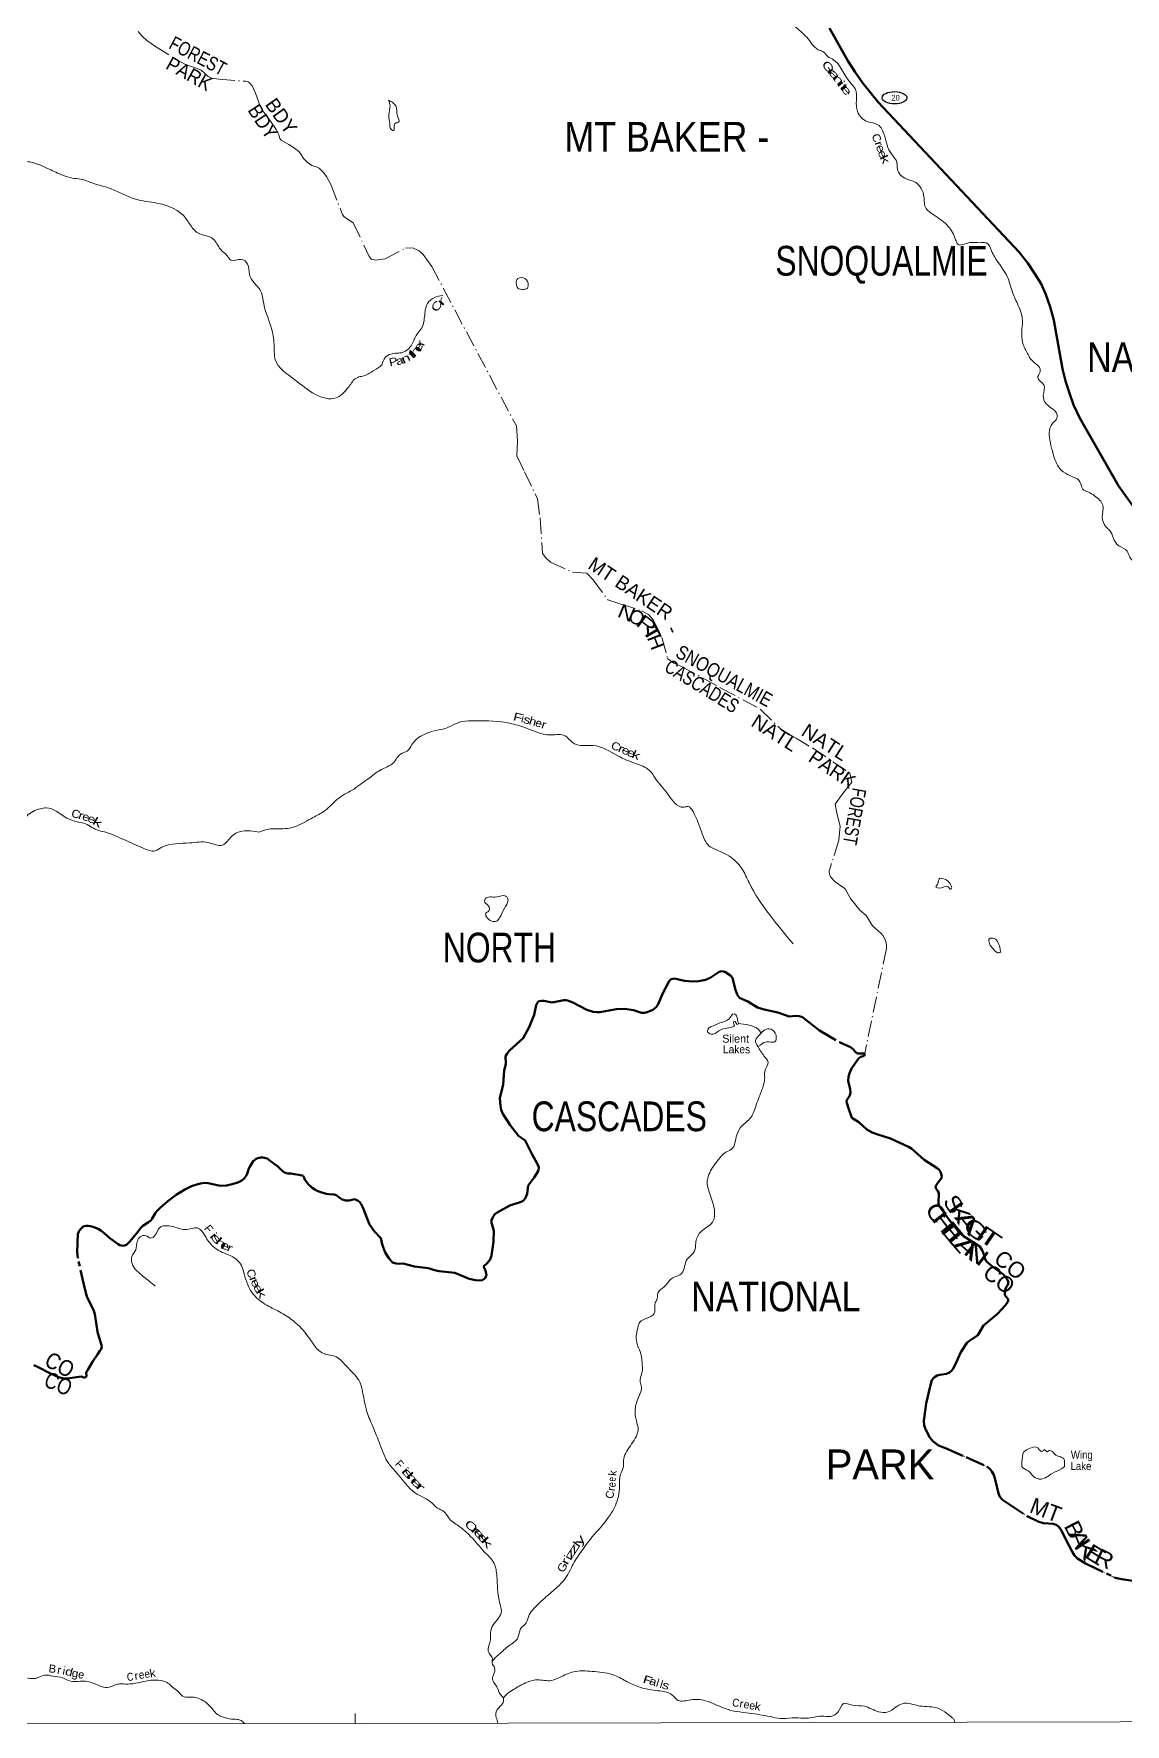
# Model space of a CAD drawing. Header units: feet. Extents: x -2 to 244583, y 367190 to 553316.
# Drawn here: x 22545 to 49805, y 367440 to 409692 of the extents above; entities that cross this region are included whole.
import ezdxf
from ezdxf.enums import TextEntityAlignment as Align

# ---------------------------------------------------------------- set-up
doc = ezdxf.new("R2010")
doc.units = ezdxf.units.FT
doc.header["$LTSCALE"] = 80
doc.linetypes.add('DOT_DASHED', pattern=[7.7, 5, -1.2, 0.3, -1.2])
doc.linetypes.add('LONG_DASH_SHORT_DASH', pattern=[9.9, 6, -1.2, 1.5, -1.2])
for name, color, linetype, lineweight in [('11', 7, 'LONG_DASH_SHORT_DASH', 60), ('17', 7, 'Continuous', 25), ('23', 7, 'Continuous', 70), ('39', 7, 'Continuous', 13), ('4', 7, 'Continuous', 13), ('41', 7, 'Continuous', 13), ('44', 7, 'DOT_DASHED', 13)]:
    doc.layers.add(name, color=color, linetype=linetype, lineweight=lineweight)
doc.layers.add('12', color=7, linetype='Continuous')

msp = doc.modelspace()

# ---------------------------------------------------------------- linework, layer by layer
at = {"layer": '11'}
for points in [[(35100.41, 381197.7), (35152.7, 381282.77), (35155.6, 381364.69), (35121.59, 381454.43), (34991.15, 381678.2), (34821.71, 382031.15), (34653.33, 382147.61), (34441.81, 382415.47), (34260.57, 382693.58), (34220.53, 382797.03), (34197.97, 382892.35), (34181.95, 383085.36), (34267.36, 383427.36), (34290.06, 383773.11), (34334.61, 383944.66), (34330.89, 384135.11), (34364.69, 384208.04), (34427.32, 384277.05), (34769.71, 384583.85), (34918.11, 384859.44), (35044.12, 385167.26), (35093.57, 385412.07), (35124.31, 385477.34), (35159.84, 385515.46), (35222.08, 385522.49), (35282.25, 385517.47), (35495.71, 385476.58), (35784.6, 385540.58), (35836.28, 385537.54), (35873.89, 385530.02), (36007.35, 385474.9), (36357.99, 385298.64), (36518.17, 385249.07), (36608.42, 385239.03), (36683.84, 385239.5), (37098.07, 385314.18), (37306.61, 385318.05), (37524.87, 385289.87), (37723.35, 385224.08), (37800.48, 385222.73), (37863.15, 385235.27), (38010.19, 385294.13), (38091.28, 385360.7), (38140.99, 385438.25), (38261.09, 385711.68), (38415.42, 386015.59), (38466.08, 386059.3), (38548.61, 386078.87), (38799.62, 386023.43), (38995.05, 386006.62), (39155.59, 386010.92), (39320.95, 386046.76), (39440.36, 386093.09), (39662.11, 386245.71), (39732.09, 386265), (39807.71, 386246.38), (39946.44, 386153.37), (39998.49, 386095.66), (40066.48, 385817.03), (40116.91, 385679.27), (40144.49, 385631.61), (40174.66, 385595.19), (40379.34, 385501.13), (40624.68, 385356.72), (40785.02, 385306.77), (41128.8, 385229.68), (41410.36, 385125.87), (41579.72, 385146.22), (41665.1, 385141.2), (41747.69, 385108.6), (41827.3, 385046.94), (42166.23, 384779.67), (42683.26, 384478.85), (42946.69, 384360.81), (43018.71, 384300.87), (43068.6, 384234.03), (43129.02, 384208.06), (43198.16, 384204.31), (43298.98, 384200.74)], [(43298.98, 384200.74), (43299.29, 384200.73), (43283.37, 384144.06), (43204.23, 384122.77), (43152.18, 384086.86), (42971.36, 383825.27), (42910.92, 383686.29), (42890.86, 383611.04), (42885.77, 383523.7), (42939.3, 383311.71), (42942.26, 383231.01), (42927.88, 383153.99), (42859.53, 383057.92), (42843.56, 383020.19), (42852.01, 382970.13), (42905.15, 382814.3), (42976.91, 382598.35), (43149.29, 382489.99), (43356.41, 382302.97), (43485.02, 382228.87), (43623.92, 382176.86), (43945.91, 382077.27), (44284, 381924.71)], [(24304.69, 379713.41), (24439.87, 379591.57), (24651.88, 379434.13), (24694.54, 379412), (24728.69, 379400.82), (24767.41, 379399.43), (24801.73, 379401.21), (24834.42, 379411.17), (24862.87, 379424.11), (24938.78, 379496.75), (25109.86, 379706.45), (25222.57, 379855.19), (25271.75, 379900.46), (25411.64, 379990.24), (25464.28, 380033), (25503.69, 380081.56), (25585.84, 380217.32), (25629.91, 380268.55), (25703.82, 380343.96), (25894.63, 380517.16), (26100.82, 380672.48), (26315.78, 380805.39), (26482.76, 380888.71), (26638.66, 380940.1), (26709.74, 380954.91), (26812.76, 380970.84), (26903.3, 380967.07), (27120.99, 380914.69), (27206.23, 380899.58), (27357.42, 380908.21), (27501.25, 380934.81), (27638.61, 380981.74), (27739.96, 381032.4), (27801.1, 381081.47), (27849.02, 381142.37), (27873.14, 381194.61), (27916.69, 381328.7), (27946, 381388.2), (27996.46, 381473.87), (28025.99, 381510.14), (28068, 381547.89), (28102.63, 381572.15), (28137.25, 381588.19), (28171.31, 381599.39), (28214.29, 381606), (28262.19, 381605.26), (28304.37, 381598.58), (28373.07, 381575.72), (28417.12, 381549.42), (28637.02, 381377.29), (28689.54, 381332.55), (28771.07, 381257.67), (28809.14, 381232.04), (28839.83, 381217.96), (28859.41, 381212.19), (28886.05, 381207.6), (28967.87, 381201.71), (29057.15, 381188.18), (29163.03, 381171.54), (29251.65, 381153.45), (29269.02, 381144.26), (29280.94, 381130.91), (29295.38, 381101.15), (29316.25, 381048.31), (29329.42, 381027.48), (29413.05, 380925.15), (29453.25, 380884.5), (29499.08, 380844.92), (29565.49, 380802.37), (29619.52, 380775.13), (29685.49, 380747.85), (29849.01, 380696.77), (29910.85, 380684.02), (30041.62, 380678.1), (30084.38, 380667.44), (30113.94, 380652.23), (30171.49, 380601.23), (30196.6, 380584.91), (30247.57, 380557.28), (30276.6, 380545.3), (30305.91, 380536.29), (30327.06, 380532.1), (30345.07, 380528.95), (30365.18, 380527.49), (30384.23, 380527.07), (30419.64, 380531.71), (30555.25, 380561.75)], [(44284, 381924.71), (44393.74, 381875.19), (44476.52, 381818.73), (44783.5, 381545.48)], [(44783.5, 381545.48), (45108, 381338.78), (45157.79, 381296.35), (45194.76, 381243.04), (45226.2, 381137.2), (45220.46, 381095.67), (45199.78, 381064.94), (45170.05, 381031.83), (45075.6, 380900.01), (45071.3, 380863.64), (45079.44, 380834.16), (45128.96, 380763.3), (45149.2, 380724.49), (45152.77, 380671.74), (45142.06, 380514.24), (45144.62, 380454.13), (45160.79, 380397.09), (45380.65, 380076.71), (45679.56, 379714.25), (45766.35, 379636.37), (45987.93, 379495.35), (46174.49, 379380.99), (46237.65, 379270.13), (46287.79, 379142.2), (46302.84, 379076.98), (46340.01, 379001.75), (46500.34, 378875.14), (46652.51, 378760.41)], [(31249.16, 379438.93), (31268.53, 379366.82), (31317.67, 379233.64), (31409.33, 379088.53), (31506.87, 378983.87), (31594.48, 378955.3), (31676.9, 378948.27), (31769.96, 378957.81), (32055.37, 378879.27), (32391.24, 378840.39), (32587.23, 378782.21), (32670.64, 378766.89), (33063.15, 378724.23), (33415.71, 378572.24), (33581.24, 378537.64), (33735.41, 378533.29), (33816.89, 378590.31), (33856.17, 378659.16), (33823.28, 378778.27), (33776.29, 378883.16), (33873, 378962.44), (33942.24, 379054.38), (33981.32, 379156.99), (34026.31, 379494.76), (34025.76, 379616.04), (34036.25, 379682.76), (34033.1, 379781.82), (33975.61, 379971.56), (33981.09, 380041.47), (34009.36, 380111.19), (34058.81, 380186.96), (34120.03, 380232.98), (34436.73, 380408.27), (34715.42, 380492.43), (34775.8, 380525.61), (34815.91, 380575.78), (34872.24, 380695.29), (34893.55, 380901.56), (35044.3, 381106.41), (35100.41, 381197.7)], [(30555.49, 380561.8), (30598.15, 380547.94), (30648.54, 380522.19), (30690.74, 380484.31), (30722.05, 380437.81), (30772.72, 380340.84), (30930.28, 379931.24), (31058.47, 379757.99), (31208.88, 379588.9), (31249.16, 379438.93)], [(22545.36, 376410.31), (22657.41, 376363.86), (22965.02, 376205.64), (23144.89, 376120.72), (23253.63, 376088.87), (23322.24, 376081.05), (23383.04, 376082.88), (23726.33, 376128.87), (23793.64, 376107.62), (23825.46, 376108.19), (23849.81, 376126.03), (23857.91, 376152.32), (23854.97, 376221.86), (23863.33, 376243.89), (23891.06, 376298.32), (24008.31, 376494.46), (24131.73, 376680.29), (24195.05, 376767.93), (24215.6, 376800.18), (24233.98, 376840.8), (24241.93, 376879.88), (24238.66, 376914.61), (24143.11, 377216.51), (24138.57, 377243.74), (24080.5, 377638.22), (24064.93, 377720.35), (24036.76, 377799.07), (23881.45, 378102.35), (23859.59, 378162.34), (23821.4, 378323.71), (23644.91, 379085.88), (23631.78, 379240.62), (23633.09, 379475.61), (23646.69, 379688.7), (23669.41, 379757.09), (23707.6, 379815.81), (23742.02, 379850.28), (23780.07, 379877.4), (23813.92, 379891.65), (23854.2, 379900.07), (23898.99, 379898.84), (23950.2, 379889.67), (24023.61, 379870.07), (24084.67, 379849.02), (24150.03, 379819.11), (24216.49, 379781.29), (24304.69, 379713.41)], [(46652.51, 378760.41), (46764.14, 378676.25), (46865.65, 378546.44), (46890.42, 378476.72), (46878.18, 378421.01), (46828.33, 378343.02), (46801.72, 378254.2), (46796.72, 378179.15), (46816.76, 378136.3), (46890.31, 378054.26), (46876.93, 377998.34), (46820.17, 377912.44), (46612.85, 377697.23), (46268.35, 377408.61), (46127.9, 377163.38), (45914.19, 377020.9), (45860.36, 376978.64), (45699.09, 376736.92), (45552.98, 376402.73), (45500.61, 376315.15), (45468.02, 376270), (45416.25, 376230.29), (45340.16, 376199.76), (45175.86, 376172.58), (45107.02, 376152.1), (45044.34, 376114.48), (45006.74, 376079.36), (44980.32, 376036.25), (44926.59, 375843.98), (44835.32, 375455.46), (44774.59, 375022.61), (44786.12, 374902.89), (44830.22, 374794.46), (44926.51, 374601.87), (44999.35, 374512.25), (45144.62, 374408.72), (45313.57, 374341.89), (45836.34, 374113.87), (46351.05, 373879.75), (46424.41, 373822.99), (46479.02, 373755.02), (46522.18, 373674.99), (46567.03, 373522.97), (46641.28, 373201.92), (46671.35, 373121.87), (46739.04, 373049.13), (46868.84, 372966.47), (47359.7, 372639.26), (47650.31, 372498.52), (47766.98, 372461.24), (48005.68, 372446.17), (48084.01, 372423.27), (48145.55, 372372.03), (48211.87, 372280.28), (48324.94, 372055.51), (48488.14, 371740.93), (48541.53, 371654.42), (48618.29, 371579.83), (48817.03, 371457.44), (49554.74, 371101.05), (49678.44, 371071.2), (49776.21, 371056.15), (49993.94, 371020.2)]]:
    msp.add_lwpolyline(points, dxfattribs=at)
at = {"layer": '17'}
msp.add_ellipse((44044.69, 408092.63), major_axis=(309.24, -1), ratio=0.500121, dxfattribs=at)
at = {"layer": '23'}
msp.add_lwpolyline([(42416.44, 409833.57), (42882.03, 409018.15), (43060.29, 408731.5), (43252.79, 408462.28), (43637.74, 407979.9), (47157.69, 404232.26), (47377.35, 403960.86), (47549.16, 403693.28), (47703.08, 403442.95), (47823.56, 403175.06), (47930.65, 402871.45), (48022.63, 402538.15), (48240.63, 401320.8), (48325.54, 400980.61), (48416.2, 400707.24), (48517.41, 400418.04), (48670.84, 400081.54), (49637.66, 398390.07), (50248.96, 397543.98)], dxfattribs=at)
at = {"layer": '39'}
for points in [[(7889.78, 413453.14), (8272.73, 413284.91), (8737.69, 413029.73), (9179.66, 413019.25), (9419.85, 413019.96), (9609.92, 413089.67), (9881.62, 412934.58), (10079, 412850.64), (10302.64, 412770.6), (10543.81, 412565.14), (10829.35, 411951.16), (10995.83, 411742.07), (11134.24, 411571.54), (11293.15, 411463.55), (11566.34, 411203.35), (11830.06, 411066.5), (11883.95, 410946.95), (12097.24, 410814.41), (12308.43, 410667.74), (12414.6, 410507.49), (12638.15, 410411.27), (12770.96, 410331.72), (13123.01, 410099.39), (13312.17, 409987.2), (13571.2, 409718.99), (13902, 409274.55), (14066.73, 409120.04), (14237.95, 409052.41), (14721.67, 408916.38), (15040.04, 408811.57), (15277.69, 408707.19), (15530.48, 408404.66), (15683.35, 408298.72), (16435.76, 408211.77), (16723.94, 408123.29), (17044.94, 408139.73), (17213.97, 408037.75), (17308, 407871.5), (17533.78, 407817.73), (17735.51, 407796.42), (17958.34, 407554.68), (18198.28, 407506.89), (18345.67, 407516.19), (18583.18, 407385.55), (18754.99, 407435.14), (19122.14, 407396.77), (19279.49, 407381.76), (19424, 407219.28), (19861.3, 407083.5), (20248.8, 407079.38), (20413.92, 407001.67), (20508.61, 406966.8), (20780.83, 406916.81), (21311.06, 406796.7), (21574.53, 406611.33), (22053.96, 406422.78), (22322.77, 406496.1), (22478.1, 406481.11), (22967.6, 406288.45), (23134.73, 406210.74), (23561.96, 406079.06), (23761.64, 406051.7), (23898.63, 406000.43), (24476.97, 405815.37), (25081.21, 405561.46), (25272.72, 405515.95), (25551.03, 405471.99), (26276.05, 405154.77), (26436.44, 404939.64), (26643.21, 404716.19), (27017.89, 404570.64), (27212.32, 404300.77), (27377.02, 404140.19), (27469.33, 404032.57), (27725.76, 404053.41), (27886.64, 403935.3), (27935.78, 403672.28), (28039.77, 403479.7), (28208.26, 403270.6), (28287.35, 402942.73), (28507.84, 402236.13), (28550.14, 401815.48), (28573.05, 401554.62), (29064.99, 401044.62), (29577.84, 400680.04), (30098.13, 400590.3), (30374.04, 400822.93), (30545.27, 401052.74)], [(39090.01, 413484.81), (39214.44, 413203.14), (39345.77, 412959.52), (39414.78, 412758.87), (39565.72, 412676.76), (39757.14, 412600.36), (39912.92, 412378.77), (40318.29, 412025.73), (40398.77, 411748.19), (40450.36, 411636.6), (40506.13, 411539.13), (40539.88, 411235.72), (40806.93, 411021.27), (40999.27, 410817.55), (41185.43, 410601.76), (41349.52, 410173.97), (41591.38, 409852.63), (41884.08, 409565.21), (42182.84, 409275.71), (42255.43, 409252.87), (42349.56, 409149), (42486.32, 409064.99), (42942.1, 408464.97), (43062.12, 408316.43), (43091.97, 408029.22), (43119.84, 407748.09), (43362.34, 407499.49), (43630.55, 407418.4), (43790.03, 407156.36), (43965.9, 406688.05), (44105.58, 406474.68), (44118.28, 406308.86), (44338.57, 406064.49), (44507.95, 406010.52), (44771.87, 405668.77), (44817.68, 405357.18), (45032.31, 405159.34), (45387.76, 404879.46), (45570.88, 404546.49), (45622.46, 404432.89), (45913.97, 404472.85), (46170.75, 404470.67), (46332.5, 404469.3), (46468.25, 404270.1), (46547.75, 404111.8), (46870.81, 403595.77), (46979.18, 403269.5), (47113.82, 402943), (47235.99, 402576.19), (47220.29, 402168.12), (47260.65, 401927.29), (47381.78, 401673.66), (47465.54, 401539.58), (47685.72, 401283.08), (47664.85, 401208.49), (47623.44, 401097.69), (47771.52, 400920.62), (47761.14, 400658.01), (47836.09, 400441.14), (48104.67, 400170.09), (48101.87, 400081.2), (47987.5, 399950.81), (47936.84, 399474.33), (48005.19, 399196.89), (48167.81, 398831.76), (48616.44, 398571.31)], [(31404.89, 408035.49), (31444.04, 407887.64), (31409.77, 407667.66), (31428.56, 407503.81), (31437.98, 407424.92), (31447.35, 407339.97), (31535.78, 407278.59), (31548.78, 407377.5), (31575.75, 407456.09), (31654.85, 407483.71), (31625.89, 407641.58), (31589.63, 407888.43), (31509.48, 407971.96), (31406.11, 408032.1)], [(34873.98, 403325.8), (34891.3, 403457), (34767.13, 403593.45), (34608.98, 403544.27), (34597.87, 403429.18), (34635.49, 403337.92), (34776.74, 403304.39), (34873.98, 403325.8)], [(32761.5, 403151.75), (32546.67, 403094.97), (32381.67, 402954.92), (32303.88, 402614.06), (32216.3, 402309.65), (32110.02, 402179.2), (31990.55, 401927.61), (31764.39, 401731.49), (31460.71, 401687.59), (31318.41, 401599.88), (31233.94, 401420.75), (31038.58, 401276.9), (30788.69, 401141.61), (30667.13, 401114.35), (30545.27, 401052.74)], [(48616.42, 398569.29), (48688.26, 398459.55), (48749.61, 398307.47), (48876.41, 398239.71), (49043.41, 398145.33), (49245.55, 397907.18), (49234.85, 397608.18), (49329.77, 397362.86), (49420.01, 397277.22), (49505.36, 397094.62), (49645.18, 396897.41), (49856.31, 396762.24), (49921.71, 396610.12), (50186.43, 396359.31), (50223.44, 395966.96), (50242.72, 395627.3), (50363.4, 395553.52), (50459.21, 395411.25), (50483.68, 395202.9), (50780.39, 394911.4), (50976.29, 394653.09), (51157.96, 394384.8), (51272.21, 394270.66), (51457.61, 394198.36), (52110.2, 393907.88), (52621.91, 393693.37), (52770.98, 393397.06), (52838.25, 392996.37), (52800.87, 392651.12), (52793.33, 392251.06), (52868.2, 392026.11), (53078.77, 391826.28), (53306.28, 391482.83), (53489, 391335.78), (54149.54, 391029.07), (54289.97, 390902.58), (54406.16, 390545.93), (54445.93, 390468.8), (54641.6, 390416.62), (54907.2, 390266.85), (55069.82, 390134.11), (55166.43, 389850.37), (55189.8, 389516.74), (55229.2, 389397.17), (55350.93, 389212.25), (55527.7, 388847), (55560.5, 388666.86), (55625.42, 388460.19), (55645.23, 388181.14), (55873.35, 387676.02), (55995.46, 387303.15), (56069.88, 387025.67), (56174.65, 386751.96), (56205.91, 386394.01), (56274.58, 385922.57), (56235.19, 385579.37), (56310, 385346.34), (56431.87, 385177.57), (56627.17, 384850.56), (56657.72, 384644.18), (56746.39, 384378.7), (56839.69, 384179.86), (57141.75, 383805.46), (57318.72, 383694.84), (57367.32, 383472.13), (57384.03, 383069.85), (57435.67, 382962.3), (57568.96, 382712.61), (57646.35, 382544.22), (57817.54, 382465.98), (57994.05, 382302.81), (58160.75, 382174.09), (58175.93, 381828.39), (58281.91, 381692.1), (58497.7, 381395.23), (58612.08, 381295.23), (58776.9, 381182.69), (58876.07, 380961.58), (58965.52, 380785), (59091.64, 380640.45), (59170.31, 380387.18), (59388.74, 380161.02), (59734.66, 379947.91), (59842.31, 379771.19), (59962.05, 379590.32), (60006.54, 379359.56), (59976.12, 379117.32), (60009.49, 379001.85), (60261.37, 378902.71), (60582.24, 378831.28), (60668.69, 378773.96)], [(2.74, 397028.65), (166.22, 397025.82), (326.73, 396834.95), (621.92, 396534.21), (859.48, 396413.67), (961.48, 396227.16), (1252.95, 395989.09), (1523.32, 395971.46), (2093.02, 395673.26), (2717.55, 395441.47), (2835.16, 395549.98), (2917.09, 395790.06), (3122.59, 395851.56), (3425.63, 395773.15), (3857.57, 395774.84), (4335.74, 395737.88), (4642.58, 395748.34), (4984.5, 395912.22), (5398.43, 395944.33), (5612.52, 395973.49), (6461.55, 395835.48), (6828.47, 395750.61), (7218.82, 395509.99), (7953.05, 395016.86), (8225.35, 394981.02), (8421, 394955.7), (8677.25, 394940.16), (9027.83, 394816.99), (10005.91, 394654.02), (10562.36, 394529.72), (10691.62, 394547.21), (10875.58, 394604.82), (11075.24, 394573.42), (11271.01, 394572.36), (11433.02, 394680.62), (11521.84, 394682.16), (11678.54, 394535.78), (11831.28, 394405.59), (12199.89, 394256.04), (12562.39, 394096.42), (12905.09, 394011.68), (13421.68, 393990.69), (13793.04, 393986.65), (14038.8, 393892.34), (14405.62, 393787.26), (14673.69, 393713.04), (15064.79, 393621.98), (15381.43, 393573.77), (15512.99, 393647.84), (15533.79, 393366.78), (15946.27, 393111.89), (16435.39, 392844.45), (16810.21, 392725.18), (17080.21, 392634.78), (17277.69, 392571.05), (17558.33, 392587.72), (17833, 392622.61), (18357.13, 392494.44), (18574.45, 392363.9), (18768.5, 392421.46), (18953.72, 392327.48), (19206.93, 392107.82), (19312.99, 391925.33), (19804.46, 391724.58), (20240.45, 391728.27), (20338.71, 391602.42), (20557.36, 391332.41), (20635.55, 391226.89), (20869.19, 391130.62), (21228.99, 390833.57), (21486.95, 390755.36), (21655.78, 390614.98), (22250.25, 390023.57), (22367.9, 390140.16), (22707.9, 390322.25), (22853.34, 390345.71), (23368.74, 390088.24), (23622.6, 389997.92), (23796, 389960.6), (24118.1, 389795.13), (24311.6, 389741.53), (24831.28, 389532.54), (25272.34, 389340.15), (25576.76, 389269.77), (25746.74, 389357.78), (26443.62, 389467.18), (26899.82, 389476.83), (27256.74, 389412.24), (27500.09, 389641.33), (27621.62, 389725.56), (28162.6, 389738.79)], [(41510.81, 386945.18), (41122.66, 387417.3), (40920.69, 387675.66), (40410.06, 388478.23), (40227.09, 388827.36), (40087.04, 388998.3), (39688.93, 389256.31), (39407.07, 389396.12), (39237.81, 389694.62), (39012.19, 390254.28), (38893.94, 390374.51), (38780.59, 390361.33), (38383.09, 390688.04), (38065.07, 391086.82), (37915.16, 391286.14), (37580.94, 391450.64), (37133.75, 391644.4), (36515.25, 391902.25), (36201.86, 391904.91), (36004.32, 391975.3), (35817.75, 392144.61), (35462.08, 392167.84), (34736, 392378.11), (34336.5, 392476.48), (33485.64, 392522.1), (33157.71, 392480.42), (32918.11, 392365.25), (32488.48, 392253.71), (31990.23, 391926.52), (31867.49, 391763.88), (31707.1, 391688.45), (31535.43, 391479.74), (31183.87, 391278.62), (30917.26, 391080.82), (30732.18, 390957.1), (30544.74, 390815.42)], [(28162.6, 389738.79), (28451.62, 389818.07), (28665.57, 389818.93), (29079.64, 389879.34), (29516.73, 390103.34), (29808.19, 390267.5), (30163.01, 390586.94), (30357.39, 390711.2), (30544.74, 390815.42)], [(45174.82, 388585.29), (45358.35, 388531.19), (45452.34, 388411.17), (45467.84, 388334.24), (45451.49, 388314.17), (45381.22, 388371.35), (45221.25, 388344.42), (45073.9, 388373.96), (45129.18, 388452.31), (45135.72, 388506.81), (45174.82, 388585.29)], [(34206.3, 387648.19), (34328.74, 387879.15), (34381.09, 388084.83), (34333.04, 388139.8), (34108.4, 388117.46), (33818.8, 388065.36), (33804.15, 388008.9), (33888.21, 387909.17), (33927.78, 387809.81), (33903.08, 387759.5), (33835.95, 387713.59), (33851.33, 387622.52), (33987.88, 387514.26), (34080.8, 387503.36), (34149.98, 387553.3), (34206.3, 387648.19)], [(46697.42, 386735.43), (46674.18, 386852.84), (46498.3, 387088.75), (46417.29, 387073.27), (46414.21, 386952.04), (46516.09, 386809.72), (46620.48, 386723.96), (46697.42, 386735.43)], [(40136.94, 384984.51), (40121.47, 385065.47), (40079.91, 385168.89), (40023.51, 385193.62), (39937.78, 385101.39), (39683.87, 384968.15), (39464.68, 384875.03), (39417.99, 384853.2), (39376.62, 384746.44), (39507.51, 384684.71), (39611.1, 384738.39), (39810.07, 384831.68), (40002.49, 384870.46), (40043.21, 384902.45), (40019.67, 384985.51), (40052.25, 385011.5), (40102.18, 384940.35), (40140.54, 384933.96), (40136.94, 384984.51)], [(40140.23, 384955.03), (40411.31, 384913.47), (40648.92, 384800.31), (40710.91, 384715.12)], [(40633.14, 384382.13), (40571.75, 384530.17), (40680.23, 384680.81), (40808.63, 384796.93), (40960.41, 384811.81), (41084.44, 384659.19), (41054.71, 384495.76), (40911.14, 384494.96), (40742.95, 384453.95), (40685.94, 384407.95), (40633.14, 384382.13)], [(40634.83, 384382.96), (40782.73, 384146.44), (40884.49, 383989.98), (40801.55, 383754.24), (40802.25, 383602.68), (40768.14, 383400.88), (40664.62, 383122.89), (40590.05, 382919.42), (40453.86, 382605.32), (40233.65, 382395), (40104.29, 382169.77), (39971.76, 381811.19), (39827.54, 381735.62), (39646.01, 381555.29), (39428.78, 381223.69), (39368.49, 381034.25), (39432.25, 380694.21), (39543.97, 380289.09), (39496.84, 379986.37), (39189.29, 379730.31), (39079.79, 379462.47), (39051.77, 379264.67), (38866, 379062.14), (38731.53, 378713.68), (38479.61, 378576.38), (38281.6, 378361.83), (38130.68, 378213.57), (38117.35, 378076.27), (38065.89, 377971.62), (38043.36, 377707.09), (37868.46, 377591.36), (37683.57, 377489.87), (37629.77, 377348.87), (37596.64, 377027.84), (37716.76, 376659.03), (37737.47, 376483.04), (37735.11, 376212.27), (37688.74, 375996.43), (37721.95, 375862.78), (37655.22, 375630.95), (37567.43, 375302.3), (37595.32, 375023.19), (37641.95, 374804.54), (37569.29, 374588.93), (37329.44, 374213.07), (37275.3, 374033.68), (37265.58, 373845.82), (37199.49, 373686.74), (37176.64, 373385.83), (37071.37, 372907.78), (36927.57, 372648.32), (36486.14, 372112.5), (36207.89, 371738.99), (35994.64, 371399.28), (35883.52, 371177.93), (35397.86, 370670.79), (35161.46, 370458.59), (35036.98, 370328.29), (34920.39, 370175.7), (34843.8, 369972.24), (34705.03, 369825.9), (34634.3, 369598.15), (34412.15, 369397.95), (34167.68, 369187.84), (34071.91, 369103.78), (33995.26, 369010.19)], [(25578.71, 378389.55), (25287.23, 378625.59), (24998.26, 378958.64), (24993.05, 379128.45), (25090.79, 379299.73), (25130.18, 379505.68), (25197.36, 379620.52), (25348.88, 379650.02), (25461.61, 379590.79), (25554.68, 379634.75), (25686.94, 379848.28), (26008.02, 379880.9), (26320.49, 379806.43), (26498.25, 379833.76), (26621.41, 379843.2), (26846.28, 379605.5), (27062.95, 379343.58), (27445.48, 379153.53), (27684.8, 378980.43), (27818.24, 378623.97), (28072.12, 378135.47), (28409.97, 377889.07), (28770.29, 377697.12), (29075.99, 377479.19), (29441.27, 377068.92), (29645.76, 376792.92), (29748.33, 376719.6), (30062.77, 376635.02), (30203.62, 376549.36), (30308.04, 376441.67), (30563.06, 376171.75)], [(30563.06, 376171.75), (30688.55, 375991.2), (30743.59, 375810.88), (30866.08, 375250.07), (31012.47, 374879.02), (31190.59, 374436.96), (31408.82, 373956.17), (31604.97, 373726.15), (32079.74, 373216.91), (32494.07, 372964.83), (32628.46, 372840.42), (32787.48, 372758.24), (32901.38, 372603.69), (33152.32, 372395.43), (33455.36, 372134.19), (33795.74, 371749.37), (34043.91, 371456.26), (34109.88, 371138.43), (34177.1, 370499.28), (34219.13, 370218.02), (33993.75, 369878.42), (33953.5, 369668.59), (33944.05, 369513.07), (33897.37, 369260.86), (33998.82, 369070.04), (33991.84, 368965.02), (34055.55, 368851.31), (34029.76, 368675.72), (33998.64, 368585.04), (34114.04, 368369.86), (34195.36, 368189.31), (34273.3, 368083.57), (34251.95, 367954.42), (34137.58, 367824.03), (34081.63, 367668.9), (34097.28, 367608.15), (34139.37, 367465.74)], [(47991.78, 374253.89), (47905.03, 374276.86), (47846.17, 374251.09), (47802.06, 374293.9), (47722.89, 374258.2), (47624.56, 374343.91), (47436.49, 374341.46), (47273.88, 374243.82), (47227.18, 373989.6), (47226.25, 373882.5), (47380.99, 373774.08), (47523.24, 373623.33), (47706.75, 373567.21), (47978.91, 373706.36), (48216.51, 373823.57), (48291.79, 373877.49)], [(47991.78, 374253.89), (48108.11, 374145.8), (48216.97, 374108.5), (48281.25, 374059.46), (48290.67, 373980.57), (48291.79, 373877.49)], [(16729.33, 372976.3), (17007.78, 372556.4), (17300.58, 372180.88), (17578.69, 371694.28), (17531.26, 371494.44), (17572.45, 371255.71), (17662.17, 371034.91), (17784.03, 370783.62), (17849.8, 370617.52), (18219.79, 370340.62), (18616.26, 370112.09), (19096.67, 369717.37), (19253.77, 369651.83), (19465.31, 369573.88), (19640.8, 369552.71), (19881.07, 369569.6), (20101.54, 369663.4), (20291.19, 369648.22), (20556.84, 369495.18), (20783.44, 369200.87), (20984.77, 369100.74), (21109.41, 369001.02), (21303.3, 369026.25), (21462.52, 368980.91), (21563.08, 368909.62), (21742.26, 368817.7), (22084.76, 368694.56), (22655.49, 368602.53), (22819.3, 368666.32), (23016.97, 368640.99), (23273.08, 368597.15), (23464.39, 368511.22), (23704.6, 368515.98), (24041.38, 368459.58), (24426.4, 368362.49), (24632.65, 368438.17), (24735.63, 368445.7), (24953.61, 368444.51), (25478.85, 368538.68), (25658.49, 368539.72), (25856.03, 368488.12), (25924.44, 368445.3), (26038.94, 368337.55), (26175.67, 368233.73), (26255.95, 368142.34), (26445.56, 368119.07), (26641.19, 368089.71), (26942.96, 367894.04), (27163.82, 367662.42), (27284.67, 367613.25), (27480.22, 367567.72), (27621.48, 367560.89), (27720.23, 367532.06), (27810.39, 367455.69)], [(34271.95, 368087.44), (34342.83, 368173.91), (34487.32, 368279.79), (34784.02, 368451.06), (35124.56, 368547.19), (35474.21, 368530.08), (35721.76, 368629.02), (36076.73, 368757.36), (36555.91, 368753.29), (37056.55, 368660.12), (37364.53, 368501.9), (38068.29, 368281.72), (38491.91, 368166.98), (38638.36, 368034.38), (38960.01, 368051.86), (39313.63, 368026.63), (39885.95, 367805.54), (40477.54, 367707.56), (41004.47, 367614.17), (41248.81, 367577.74), (41562.41, 367599.33), (41847.4, 367586.8), (42219.92, 367640.22), (42456.44, 367634.17), (42635.36, 367747.84), (42772.64, 367954.82), (42992.72, 367918.6), (43293.75, 367889.77), (43642.33, 367749.4), (43882.93, 367747.35), (44236.55, 367952.5), (44676.83, 367894.19), (45127.25, 367837.83), (45350.54, 367706.6), (45485.11, 367602.39), (45533.16, 367547.42), (45552.48, 367487.77)]]:
    msp.add_spline(points, degree=3, dxfattribs=at)
at = {"layer": '4'}
for p, q in [((30572.99, 367710.56), (30573.5, 367460.56)), ((30572.99, 367710.56), (30573.5, 367460.56)), ((30572.99, 367710.56), (30573.5, 367460.56)), ((30572.99, 367710.56), (30573.5, 367460.56)), ((30572.99, 367710.56), (30573.5, 367460.56)), ((30572.99, 367710.56), (30573.5, 367460.56)), ((30572.99, 367710.56), (30573.5, 367460.56)), ((30823.51, 367461.08), (30569.87, 367460.56)), ((30823.51, 367461.08), (30569.87, 367460.56)), ((30823.51, 367461.08), (30569.87, 367460.56)), ((30823.51, 367461.08), (30569.87, 367460.56)), ((30823.51, 367461.08), (30569.87, 367460.56)), ((30823.51, 367461.08), (30569.87, 367460.56)), ((30823.51, 367461.08), (30569.87, 367460.56))]:
    msp.add_line(p, q, dxfattribs=at)
msp.add_lwpolyline([(0, 551604.47), (30320.18, 551625.32), (60640.31, 551687.89), (90960.33, 551792.15), (121280.18, 551938.12), (151599.79, 552125.8), (181919.11, 552355.19), (212238.1, 552626.27), (242556.67, 552939.07), (244583.23, 368785.28), (214011.34, 368469.87), (183439.05, 368196.52), (152869.71, 367965.22), (122293.47, 367775.98), (91720.3, 367628.78), (61146.96, 367523.65), (30573.51, 367460.56), (0, 367439.54)], close=True, dxfattribs=at)
at = {"layer": '44'}
for points in [[(25148.17, 409746.56), (25242.16, 409641.5), (25364.93, 409528.4), (25582.4, 409376.57), (26018.22, 409101.8)], [(26018.22, 409101.8), (26314.11, 408935.71), (26628.25, 408822.76), (26725.82, 408780.3), (26902.52, 408622.07), (26980.71, 408581.89), (27163.74, 408556.11), (27832.49, 408506.11), (27898.15, 408491.92), (27942.8, 408460.7), (27998.78, 408387.63), (28082.45, 408205.43), (28197.35, 407881.5), (28269.53, 407763.1), (28442.83, 407535.39), (28594.51, 407297.45), (28663.67, 407170.93), (28691.22, 407072.64), (28725.88, 407032.48), (28917.65, 406925.19), (29057.29, 406833.99), (29166.84, 406750.18), (29221.44, 406676.05), (29280.65, 406577.57), (29311.81, 406541.6), (29372.4, 406486.5), (29491.51, 406402.55), (29625.68, 406354.6), (29671.56, 406330.74), (29770.65, 406233.53), (29859.1, 406125.33), (29917.99, 406020.16), (29968.56, 405907.98), (30256.69, 405176.03), (30292.44, 405125.36), (30406.38, 405045.69), (30521.74, 404967.63)], [(30521.74, 404967.63), (30922.6, 404124.95), (30980.76, 404057.25), (31086.15, 404032.45), (31317.62, 404070.17), (31825.09, 404331.73), (32010.53, 404345.51), (32170.9, 404267.13), (32273.63, 404174.75), (32484.02, 403877.28), (34598.8, 399889.69), (34622.69, 399512.44), (34609.11, 399139.1), (34803.69, 398746.3), (35123.3, 398071.33), (35191.69, 397593.75), (35253.1, 396698.85), (35334.78, 396597.21), (35454.51, 396488.52), (35999.48, 396234.54), (36357.41, 396214.06), (36514.78, 396047.45), (36880.81, 395546.85), (37181.17, 395444.17), (37727.56, 395271.98), (37898.18, 395181.31), (38026.91, 395039.29), (38232.25, 394602.54), (38373.83, 394077.25), (38531.03, 393964.63), (38708.18, 393888.85), (39709.03, 393338.32), (40684.7, 392814.86), (41204.67, 392311.17), (41570.46, 392093.64), (41994.76, 391842.99), (42925.53, 391214.36), (42975.25, 390984.07), (42750.84, 390701.48), (42563.75, 390433.83), (42607.19, 390209.78), (42688.87, 389887.46), (42652.2, 389539.12), (42413.09, 388765.77), (42418.8, 388688.81), (42443.69, 388621.22), (42554.62, 388500.49), (42807.75, 388324.09), (42947.05, 388077.67), (43174.07, 387787.84), (43333.25, 387654.8), (43497.62, 387393.88), (43707.61, 387205.33), (43755.46, 387150.41), (43823.16, 387009.66), (43842.72, 386917.16), (43843.37, 386830.23), (43299.29, 384200.73)], [(43294.95, 384200.88), (43299.29, 384200.73), (43283.37, 384144.06), (43204.23, 384122.77), (43152.18, 384086.86), (42971.36, 383825.27), (42910.92, 383686.29), (42890.86, 383611.04), (42885.77, 383523.7), (42939.3, 383311.71), (42942.26, 383231.01), (42927.88, 383153.99), (42859.53, 383057.92), (42843.56, 383020.19), (42852.01, 382970.13), (42905.15, 382814.3), (42976.91, 382598.35), (43149.29, 382489.99), (43356.41, 382302.97), (43485.02, 382228.87), (43623.92, 382176.86), (43945.91, 382077.27), (44284, 381924.71)], [(44284, 381924.71), (44393.74, 381875.19), (44478.05, 381811.23), (44783.5, 381545.48)], [(44783.5, 381545.48), (45108, 381338.78), (45157.79, 381296.35), (45194.76, 381243.04), (45226.2, 381137.2), (45220.46, 381095.67), (45199.78, 381064.94), (45170.05, 381031.83), (45075.6, 380900.01), (45071.3, 380863.64), (45079.44, 380834.16), (45128.96, 380763.3), (45149.2, 380724.49), (45152.77, 380671.74), (45142.06, 380514.24), (45144.62, 380454.13), (45160.79, 380397.09), (45380.65, 380076.71), (45679.56, 379714.25), (45766.35, 379636.37), (45987.93, 379495.35), (46174.49, 379380.99), (46237.65, 379270.13), (46287.79, 379142.2), (46302.84, 379076.98), (46340.01, 379001.75), (46500.34, 378875.14), (46652.51, 378760.41)], [(46652.51, 378760.41), (46764.14, 378676.25), (46865.65, 378546.44), (46890.42, 378476.72), (46878.18, 378421.01), (46828.33, 378343.02), (46801.72, 378254.2), (46796.72, 378179.15), (46816.76, 378136.3), (46890.31, 378054.26), (46876.93, 377998.34), (46820.17, 377912.44), (46612.85, 377697.23), (46268.35, 377408.61), (46127.9, 377163.38), (45914.19, 377020.9), (45860.36, 376978.64), (45699.09, 376736.92), (45552.98, 376402.73), (45500.61, 376315.15), (45468.02, 376270), (45416.25, 376230.29), (45340.16, 376199.76), (45175.86, 376172.58), (45107.02, 376152.1), (45044.34, 376114.48), (45006.74, 376079.36), (44980.32, 376036.25), (44926.59, 375843.98), (44835.32, 375455.46), (44774.59, 375022.61), (44786.12, 374902.89), (44830.22, 374794.46), (44926.51, 374601.87), (44999.35, 374512.25), (45144.62, 374408.72), (45313.57, 374341.89), (45836.34, 374113.87), (46351.05, 373879.75), (46424.41, 373822.99), (46479.02, 373755.02), (46522.18, 373674.99), (46567.03, 373522.97), (46641.28, 373201.92), (46671.35, 373121.87), (46739.04, 373049.13), (46868.84, 372966.47), (47359.7, 372639.26), (47650.31, 372498.52), (47766.98, 372461.24), (48005.68, 372446.17), (48084.01, 372423.27), (48145.55, 372372.03), (48211.87, 372280.28), (48324.94, 372055.51), (48488.14, 371740.93), (48541.53, 371654.42), (48618.29, 371579.83), (48817.03, 371457.44), (49554.74, 371101.05), (49678.44, 371071.2), (49776.21, 371056.15), (49993.94, 371020.2)]]:
    msp.add_lwpolyline(points, dxfattribs=at)

# ---------------------------------------------------------------- texts
at = {"layer": '12'}
for s, rotation, width, p in [('C', 301.46, 1.25, (44920.97, 380115.57)), ('S', 302.46, 1.2, (45351.8, 380333.66)), ('K', 305.511, 1.5, (45511.49, 380104.84)), ('H', 307.511, 1.5, (45126.43, 379836.28)), ('E', 309.097, 1.55, (45327.42, 379596.29)), ('A', 309.097, 1.75, (45719.22, 379861.89)), ('G', 316.492, 1.5, (45944, 379653.53)), ('I', 323.994, 1.5, (46121.6, 379543.77)), ('T', 325.485, 1.65, (46320.33, 379421.23)), ('L', 310.492, 1.9, (45510.72, 379379.21)), ('A', 319.402, 1.8, (45734.04, 379204.4)), ('N', 322.985, 1.55, (45972.16, 379037.71))]:
    msp.add_text(s, height=400, rotation=rotation, dxfattribs=dict(at, width=width)).set_placement(p, align=Align.CENTER)
for p in [(46493.7, 379012.47), (46217.92, 378655.58)]:
    msp.add_text('CO', height=400, rotation=321.701, dxfattribs=at).set_placement(p)
for rotation, width, p in [(332.22, 0.9, (22780.02, 376416.22)), (336.653, 0.85, (22765.48, 375902.56))]:
    msp.add_text('CO', height=400, rotation=rotation, dxfattribs=dict(at, width=width)).set_placement(p)
at = {"layer": '17'}
msp.add_text('20', height=140, dxfattribs=at).set_placement((44070.74, 408024.32), align=Align.CENTER)
at = {"layer": '41'}
for s, rotation, width, p in [('G', 308.238, 1.45, (42305.29, 408810.01)), ('r', 308.238, 1.95, (42398.86, 408691.27)), ('a', 309.747, 1.9, (42471.18, 408607.09)), ('n', 309.747, 1.95, (42565.58, 408487.91)), ('i', 309.015, 1.65, (42634.33, 408382.41)), ('t', 310.015, 1.8, (42703.41, 408299.38)), ('e', 307.267, 1.75, (42766.97, 408221.51)), ('C', 290.682, 1.1, (43504.34, 407054.33)), ('r', 289.244, 1.3, (43559.56, 406914.66)), ('e', 289.244, 1.2, (43603.68, 406795.19)), ('e', 291.221, 1.25, (43654.24, 406651.59)), ('k', 295.442, 1.55, (43715.55, 406511.94)), ('r', 49.308, 2.05, (32804.84, 402942)), ('C', 56.911, 1.4, (32689.5, 402831.14)), ('h', 45.565, 2.1, (32147.96, 401697.15)), ('e', 59.751, 1.5, (32230.84, 401811.31)), ('r', 67.968, 1.4, (32307.11, 401929.83)), ('P', 12.581, 1.2, (31545.33, 401399.75)), ('a', 20.373, 1.3, (31712.29, 401428.06)), ('n', 26.744, 1.5, (31876.56, 401491.43)), ('t', 38.533, 1.7, (32046.06, 401595.09)), ('F', 345.378, 1.4, (34613.24, 392513.49)), ('s', 343.977, 1.3, (34837.32, 392450.7)), ('h', 343.977, 1.2, (34983.46, 392410.07)), ('e', 343.977, 1.1, (35132.22, 392368.37)), ('r', 343.721, 1.25, (35261.59, 392330.56)), ('C', 336.971, 1.15, (37041.7, 391792.19)), ('r', 336.971, 1.45, (37176.2, 391735.36)), ('e', 336.62, 1.3, (37293.37, 391686.28)), ('e', 336.62, 1.3, (37426.33, 391626.86)), ('k', 336.528, 1.45, (37550.85, 391572.72)), ('C', 339.509, 1.1, (23559.37, 390101.02)), ('r', 341.319, 1.3, (23692.68, 390061.63)), ('e', 342.671, 1.15, (23818.6, 390025.74)), ('e', 338.442, 1.25, (23956.11, 389973.79)), ('k', 329.383, 1.7, (24087.54, 389896.47)), ('i', 308.208, 1.6, (26954.56, 379594.65)), ('s', 308.7, 2.05, (27030.92, 379510.52)), ('h', 317.975, 2, (27161.3, 379387.9)), ('e', 331.701, 1.45, (27277.51, 379318.35)), ('r', 335.935, 1.45, (27404.52, 379254.39)), ('C', 291.102, 1.15, (27886.08, 378670.4)), ('r', 293.487, 1.45, (27946.27, 378530.06)), ('e', 293.487, 1.3, (27993.11, 378426.8)), ('e', 297.602, 1.4, (28062.29, 378287.32)), ('k', 300.372, 1.7, (28140.04, 378157.01)), ('i', 311.968, 1.75, (31748.54, 373711.45)), ('s', 311.968, 2.2, (31820.59, 373637.47)), ('h', 311.968, 2, (31919.06, 373528)), ('e', 313.21, 1.95, (32028.16, 373410.24)), ('e', 87.531, 0.75, (37085.56, 373558.74)), ('r', 314.829, 2.25, (32136.09, 373302.09)), ('r', 80.398, 1.05, (37061.26, 373303.25)), ('e', 85.221, 0.85, (37079.04, 373418.72)), ('C', 320.234, 1.6, (33400.67, 372318.86)), ('r', 318.239, 2.1, (33515.08, 372217.72)), ('e', 313.883, 2, (33604.46, 372125.01)), ('e', 310.986, 1.85, (33688.18, 372028.13)), ('k', 310.986, 2.1, (33786.24, 371916.67)), ('z', 56.84, 1.9, (36114.21, 371774.5)), ('l', 53.917, 1.45, (36187.5, 371877.23)), ('y', 53.917, 1.8, (36262.07, 371983.68)), ('G', 63.533, 1.15, (35835.64, 371318.56)), ('r', 62.736, 1.55, (35905.66, 371467.43)), ('i', 60.424, 1.3, (35975.06, 371554.62)), ('z', 56.84, 1.9, (36034.88, 371651.99)), ('B', 353.605, 1.05, (22999.1, 368727.94)), ('r', 350.801, 1.05, (23164.09, 368695.37)), ('d', 345.504, 1.25, (23401.63, 368653.72)), ('g', 349.434, 1.1, (23560.23, 368614.38)), ('C', 6.057, 0.85, (24961.6, 368525.26)), ('r', 9.626, 1.05, (25120.76, 368551.5)), ('e', 9.674, 0.95, (25251.51, 368578.84)), ('e', 7.518, 0.9, (25387.87, 368601.1)), ('k', 10.178, 1.1, (25529.34, 368618.16)), ('F', 342.188, 1.5, (37854.75, 368447.26)), ('a', 343.066, 1.2, (37984.34, 368414.01)), ('s', 344.753, 1.3, (38306.1, 368315.7)), ('C', 350.632, 0.9, (40063.5, 367877.6)), ('r', 350.632, 1.05, (40205.73, 367855.29)), ('e', 350.56, 0.95, (40333.41, 367835.59)), ('e', 350.56, 0.95, (40475.44, 367809.28)), ('k', 349.948, 1.1, (40610.96, 367785.46))]:
    msp.add_text(s, height=200, rotation=rotation, dxfattribs=dict(at, width=width)).set_placement(p, align=Align.CENTER)
for s, rotation, p in [('i', 345.378, (34730.39, 392482.12)), ('F', 308.085, (26835.83, 379760.28)), ('F', 312.879, (31607.43, 373870.46)), ('k', 83.488, (37101.71, 373705.07)), ('C', 76.863, (37029.45, 373153.39)), ('i', 349.772, (23281.11, 368676.1)), ('e', 347.978, (23711.29, 368585.38)), ('l', 343.066, (38099.73, 368376.39)), ('l', 343.066, (38195.81, 368344.22))]:
    msp.add_text(s, height=200, rotation=rotation, dxfattribs=at).set_placement(p, align=Align.CENTER)
msp.add_text('Silent', height=200, dxfattribs=at).set_placement((39741.32, 384475.47))
for s, width, p in [('Lakes', 0.95, (39759.77, 384207.87)), ('Wing', 0.9, (48448.53, 374074.25)), ('Lake', 0.9, (48439.72, 373792.38))]:
    msp.add_text(s, height=200, dxfattribs=dict(at, width=width)).set_placement(p)
at = {"layer": '44'}
for s, rotation, width, p in [('FOREST', 332.21, 0.8, (25892.56, 409338.58)), ('PARK', 331.028, 0.95, (25812.92, 408834.19)), ('BDY', 303.344, 0.95, (27873.3, 407783.4)), ('-', 295.182, 1.1, (38323.65, 394807.7)), ('SNOQUALMIE', 331.186, 0.85, (38546.04, 394128.47)), ('CASCADES', 328.187, 0.8, (38266.55, 393781.66)), ('NATL', 327.261, 1.05, (40432.65, 392410.47)), ('NATL', 327.26, 1.05, (41686.96, 392176.7)), ('FOREST', 259.991, 0.75, (42998.56, 390859.64))]:
    msp.add_text(s, height=350, rotation=rotation, dxfattribs=dict(at, width=width)).set_placement(p)
for s, height, rotation, p in [('BDY', 350, 305.344, (28305.82, 407925.38)), ('MT BAKER', 350, 326.366, (36359.6, 396345.2)), ('PARK', 350, 325.965, (41862.9, 391525.51)), ('MT', 400, 339.159, (47390.58, 372743.49))]:
    msp.add_text(s, height=height, rotation=rotation, dxfattribs=at).set_placement(p)
for s, width, p in [('MT BAKER -', 0.9, (38356.39, 406746.35)), ('SNOQUALMIE', 0.8, (43719.4, 403647.38)), ('NATIONAL', 0.85, (50971.37, 401235.38)), ('NORTH', 0.8, (34175.1, 386480.45)), (' CASCADES', 0.8, (37057.8, 382262.4)), ('NATIONAL', 0.85, (41081.34, 377758.07))]:
    msp.add_text(s, height=743.7, dxfattribs=dict(at, width=width)).set_placement(p, align=Align.CENTER)
for s, height, rotation, width, p in [('N', 350, 337.013, 1.2, (37281.77, 395055.08)), ('O', 350, 333.19, 1.05, (37524.3, 394948.87)), ('R', 350, 323.181, 1.45, (37749.67, 394781.15)), ('T', 350, 300.181, 1.5, (37830.67, 394624.8)), ('H', 350, 291.084, 1.1, (37921.94, 394427.67)), ('B', 400, 296.705, 1.15, (48356.23, 372215.83)), ('A', 400, 292.42, 1.3, (48483.95, 371994.75)), ('K', 400, 303.374, 1.45, (48669.35, 371699.59)), ('E', 400, 328.215, 1.35, (48958.99, 371508.37)), ('R', 400, 334.215, 1.15, (49199.32, 371393.95))]:
    msp.add_text(s, height=height, rotation=rotation, dxfattribs=dict(at, width=width)).set_placement(p, align=Align.CENTER)
msp.add_text(' PARK', height=743.7, dxfattribs=at).set_placement((43544.47, 373562.72), align=Align.CENTER)

doc.saveas('drawing.dxf')
